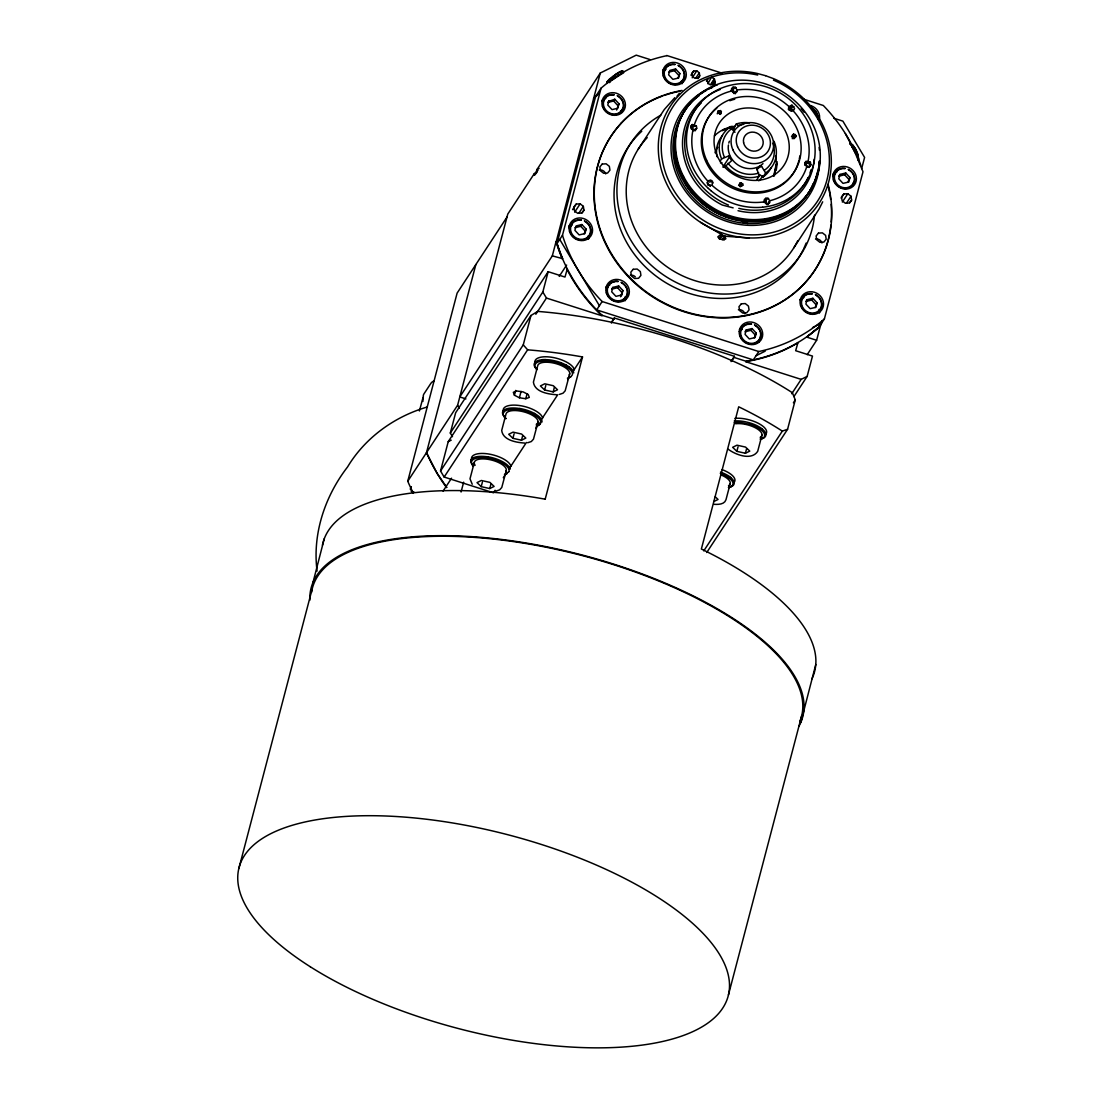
<?xml version="1.0" encoding="UTF-8"?>
<svg xmlns="http://www.w3.org/2000/svg" width="1103" height="1103" viewBox="0 0 1103 1103"><rect width="100%" height="100%" fill="white"/><g stroke="black" fill="none" stroke-linecap="round" stroke-linejoin="round"><path stroke-width="1.5" d="M422.904 401.451L423.014 397.48L419.416 410.992M534.404 173.474L534.279 175.129L536.761 172.426L534.404 173.474L507.766 214.092L457.621 405.215L407.752 481.239A175.322 159.687 33.2 0 0 412.687 491.828M607.146 82.642A9.582 1.503 -34.8 0 1 606.884 82.546L606.857 82.284M737.107 91.659L735.287 92.886L731.22 91.135L731.634 88.461L733.109 87.165L736.073 87.592M774.361 175.846L777.146 161.714M413.156 493.344L410.44 489.153L410.964 486.795M773.603 175.997L776.291 164.761M769.922 202.552L767.991 203.972L763.827 201.918L764.448 199.34L765.923 198.223L768.584 198.54M313.018 582.398L324.227 538.829M800.861 722.272L815.779 664.489M474.276 462.515L470.002 478.812L472.222 484.231M616.632 110.024L618.962 103.779L614.771 99.242L608.346 101.559M612.827 287.414L611.682 291.785L615.943 296.349L621.692 294.997L622.878 290.503L618.686 285.98L612.827 287.414L611.682 289.165L617.542 287.731L618.686 285.98M238.827 868.612L312.135 589.167M407.752 481.239L457.111 293.122L506.966 217.098M446.798 487.429L437.202 473.518L426.489 452.671L475.848 264.555M452.492 436.691L450.314 433.052L455.649 412.743L548.163 271.683L564.984 277.06L567.3 268.884M495.068 490.256L493.413 492.765L444.151 477.047L440.538 470.995L448.232 441.641L530.957 315.513L537.699 311.404A254.104 100.511 14.7 0 1 792.395 392.737L795.277 399.906L787.583 429.26L706.733 552.52M461.068 492.007L463.646 482.176M481.211 486.644L477.006 482.604L481.349 480.481L489.911 482.383L494.116 486.423L489.773 488.56L481.211 486.644L482.397 482.135M440.538 470.995L523.263 344.867L530.957 315.513M489.773 488.56L490.945 484.038M514.425 395.219L513.322 392.31L516.838 391L523.222 391.937L528.199 394.502L529.302 397.411L525.773 398.721L519.403 397.783L514.425 395.219L515.68 390.421M450.314 433.052L542.828 292.005L548.163 271.683M465.907 398.886L459.786 396.942L552.313 255.882L556.022 241.75M649.75 59.465L636.224 55.15L600.28 73.032L556.312 241.309M601.08 88.13L595.606 96.485L557.001 243.611L562.475 235.256L601.08 88.13L607.684 82.642L623.691 72.715M519.403 397.783L521.071 391.386M512.909 438.318L508.704 434.279L513.06 432.142L521.622 434.058L525.828 438.098L521.471 440.221L512.909 438.318L514.095 433.796M506.332 470.402L501.768 487.498L499.618 489.87L495.964 491.083M525.773 398.721L527.041 393.923M608.911 100.676L607.767 105.047L612.027 109.624L617.777 108.273L618.962 103.779M521.471 440.221L522.657 435.713M584.149 233.822L586.093 229.066L581.901 224.529L576.056 225.963L574.897 230.334L579.158 234.911L584.921 233.56L586.093 229.066M544.62 389.979L540.415 385.94L544.758 383.803L553.32 385.719L557.525 389.759L553.168 391.882L544.62 389.979L545.806 385.457M538.03 422.077L533.48 439.159L531.329 441.531L527.675 442.744M553.168 391.882L554.354 387.374M569.741 373.738L565.177 390.82L563.026 393.206L559.373 394.419M545.199 499.149L582.522 356.931A254.104 100.511 14.7 0 0 527.661 349.844M611.407 323.082L614.316 317.967L734.46 356.324L731.592 361.384M620.548 296.762L622.878 290.503M677.862 78.258L679.806 73.501L675.615 68.979L669.755 70.413L668.611 74.77L672.871 79.347L678.621 77.996L679.806 73.501M746.193 329.99L745.049 334.361L749.295 338.938L755.059 337.573L756.231 333.078L752.053 328.556L746.193 329.99L745.035 331.755L750.895 330.307L752.053 328.556M754.3 337.835L756.231 333.078M736.845 451.348L732.64 447.308L736.997 445.185L745.559 447.087L749.764 451.127L745.407 453.264L736.845 451.348L738.031 446.839M730.255 483.445L726.008 499.645C724.519 504.609 718.067 504.554 713.889 504.305M745.407 453.264L746.593 448.742M761.966 435.106L757.706 451.32C751.501 460.875 735.715 454.808 728.297 449.307M807.038 299.713L805.893 304.083L810.14 308.661L815.903 307.31L817.075 302.815L812.897 298.279L807.038 299.713L805.879 301.477L811.739 300.044L812.897 298.279M839.907 174.426L838.763 178.796L843.009 183.374L848.772 182.023L849.944 177.528L845.767 172.992L839.907 174.426L838.749 176.19L844.608 174.757L845.767 172.992M797.979 342.523L795.663 350.713L812.484 356.076L807.148 376.399L793.939 396.542M848.207 181.526L849.944 177.528M815.145 307.572L817.075 302.815M746.51 361.15A161.355 146.892 33.2 0 0 818.909 327.233L819.722 324.172M816.62 340.276L820.342 326.143L806.72 337.104L816.62 340.276L807.189 354.67M861.677 168.552L864.6 157.426L842.871 121.123L833.854 118.255M821.9 320.808L820.618 325.702L806.72 337.104M818.922 327.233L824.396 318.891L863.001 171.751L854.108 150.366L845.367 133.573A161.259 146.809 33.3 0 0 823.307 105.488L803.742 99.229M728.435 994.934L801.743 715.502M720.411 114.422L721.348 111.417L718.356 110.741L717.832 111.968L719.735 113.885L721.045 113.444L721.348 111.417M719.28 113.719L720.369 110.493M717.267 113.816L718.356 110.741M600.28 73.032L537.037 169.448L535.865 172.73L538.002 170.248M721.183 234.277L719.459 238.91L724.009 239.778L725.884 238.717L724.409 236.18L700.598 222.351M410.44 489.153L411.364 486.699M724.009 239.778L725.471 236.676M767.881 204.786L769.77 200.76A60.279 54.888 33.2 0 0 806.679 166.939L809.299 166.47L810.857 164.692L810.402 162.251L808.141 161.3L804.845 162.775L805.176 164.995M508.897 471.629L504.94 474.58M822.7 201.821L819.129 208.963L793.746 247.927M735.218 93.824L737.149 89.977L735.163 87.137L731.22 91.135M792.147 137.075L793.677 134.125L795.994 135.531L795.36 137.365L793.085 137.227L792.561 134.883L793.677 134.125L791.499 136.579M707.905 83.731L711.407 77.196A86.337 78.603 33.3 0 1 757.706 75.059M706.485 81.139L708.016 78.437L711.407 77.196L714.386 78.851L715.295 81.98L713.572 84.6L710.277 84.821L708.043 83.263L707.161 80.781L708.016 78.437A86.337 78.603 33.3 0 0 681.875 201.587A86.337 78.603 33.3 0 0 814.8 205.048A86.337 78.603 33.3 0 0 773.451 80.133M738.583 185.538L740.085 182.988L742.636 183.801L742.843 185.166L740.596 186.297L739.451 185.387L740.085 182.988M607.064 81.787L608.263 80.326M694.959 130.967L696.71 128.238L696.393 126.018L692.27 124.542L690.712 126.321L691.167 128.761L693.084 126.555L696.393 126.018M792.271 138.716L795.098 134.387M607.767 102.441L613.626 101.007L614.771 99.242M572.567 209.639L576.221 204.069L580.15 203.821L583.363 206.358L583.956 210.177L582.136 212.962M574.677 212.176L580.15 203.821M578.799 213.306L583.363 206.358M668.611 72.164L674.471 70.73L675.615 68.979M574.897 227.728L580.757 226.294L581.901 224.529M562.502 258.612L552.313 255.882M690.933 75.197L693.677 71.019L696.765 70.826L699.288 72.812L699.757 75.817L697.923 78.603M559.207 276.384L566.639 265.065M535.837 314.245L546.454 298.058L542.828 292.005M692.201 77.789L696.765 70.826M695.635 78.382L699.288 72.812M444.151 477.047L527.62 349.789L523.263 344.867M443.061 491.125L451.554 478.192M714.386 78.851L710.897 84.09L714.827 83.235M562.475 235.256A161.355 146.906 33.3 0 0 602.141 301.519L596.668 309.888L753.294 359.895L758.767 351.54A161.355 146.906 33.3 0 0 824.396 318.891M621.113 295.88L621.692 294.997M503.313 477.682L505.794 473.904M509.09 468.872L526.421 442.455M535.658 428.364L539.284 422.835M541.104 420.064L557.773 394.667M567.673 379.57L569.313 377.047M572.622 372.014L582.522 356.931M749.599 122.833A29.354 26.72 33.2 0 0 736.335 123.977L733.619 128.127L734.129 130.292M611.738 321.897L614.316 317.967M720.259 160.969L721.61 158.901A29.354 26.72 33.2 0 1 729.938 127.162L734.998 132.263M722.837 167.118L729.869 156.405L728.793 155.895L721.61 158.901M724.12 167.422L731.661 160.693L728.793 155.895M788.314 109.431L792.244 105.364L794.587 108.549L793.319 110.962A60.224 54.847 33.2 0 1 808.085 161.272L804.666 164.967M757.03 169.834L758.754 167.215M756.548 180.272L759.981 174.784L762.931 177.1A29.354 26.72 33.2 0 0 771.176 167.546M762.931 177.1L765.634 172.964A29.354 26.72 33.2 0 0 773.975 141.225M809.023 167.463L810.857 164.692L807.217 162.996L810.402 162.251M731.027 361.563L734.46 356.324M841.134 198.14L843.878 193.963L847.807 193.714L851.006 196.237L851.613 200.07L849.779 202.855M842.334 202.07L847.807 193.714M846.442 203.2L851.006 196.237M791.733 393.743L801.164 379.377L807.148 376.399M793.402 402.774L795.277 399.906M703.769 550.88L782.33 431.108L787.583 429.26M638.072 149.415L664.254 109.597L674.843 97.643M775.712 165.629L777.091 163.575M715.295 81.98L713.531 84.531L712.635 81.457M722.203 239.806L724.919 235.918M534.831 174.853L536.609 172.495M695.359 129.933L696.71 128.238L692.849 130.595A60.224 54.847 33.2 0 0 694.09 156.943A60.279 54.888 33.2 0 0 707.685 180.961L707.919 184.794L710.304 185.8M739.424 185.483L741.492 182.891M806.196 161.079L804.845 162.775L806.665 166.939M793.884 138.123L795.994 135.531M576.221 204.069L573.863 206.95L574.456 210.783L577.669 213.306L581.598 213.058L583.956 210.177M693.677 71.019L691.829 73.281L692.298 76.286L694.807 78.272L697.896 78.079L699.757 75.817M676.994 96.223L679.351 93.341M843.878 193.963L841.52 196.844L842.113 200.663L845.325 203.2L849.255 202.952L851.613 200.07M793.898 138.813L796.008 136.441M609.518 82.642L610.676 81.457M539.987 424.324L536.651 426.254M810.857 164.692L808.085 167.325A3.171 2.895 33.3 0 0 805.852 165.078M609.008 79.581L609.904 78.768A9.665 1.53 -36.1 0 1 612.013 77.045L612.799 76.397M740.099 186.021L742.636 183.801M595.606 96.485L598.86 93.686M612.055 80.188L618.631 75.183M722.961 235.959L719.459 238.91L717.805 236.869L719.804 235.215L722.134 235.339M834.571 174.398L833.909 174.95A10.837 9.858 33.6 0 0 832.751 176.232M739.589 331.121A10.823 9.844 33.6 0 1 740.196 330.514L741.574 329.466M732.034 128.458L730.517 129.602A26.665 24.266 33.2 0 0 723.651 139.268L722.589 143.28A26.72 24.335 33.1 0 0 724.45 157.384M567.411 378.164L570.651 376.881L572.305 374.951A19.33 7.638 14.7 0 0 562.475 364.735A19.316 7.68 14.4 0 0 554.133 361.991M616.205 73.984L617.225 73.336M740.237 186.848L742.843 185.166M763.827 201.918L767.881 198.223L769.77 200.76L767.991 203.972L765.482 203.421M765.634 172.964L761.58 166.36L756.823 168.731L759.25 176.135M742.057 329.48L741.285 329.907A10.809 9.886 31.3 0 0 739.3 331.562M537.037 169.448L539.119 168.332M619.514 72.026L620.672 71.488M448.232 441.641L451.224 440.152M756.038 355.717L765.192 351.154M812.497 327.619L821.652 323.069M713.696 501.603L718.053 499.466L715.254 496.777M707.657 180.92L710.801 180.01L713.158 182.974M427.302 407.007C394.612 416.465 365.176 437.615 347.555 466.955C324.889 496.281 312.259 534.004 317.085 571.078M732.985 92.473L735.287 92.886L737.149 89.977A60.279 54.888 33.2 0 1 788.852 106.453L792.244 105.364L791.251 105.212M709.436 182.092L712.469 181.154L712.124 185.401L707.919 184.794L706.982 182.464M722.879 129.823L734.088 126.431M621.389 71.212L622.547 71.295M790.92 110.314L790.865 107.446L793.967 106.605M613.985 281.803L614.964 281.61A10.285 9.375 33.3 0 1 617.901 281.61M714.896 82.229L711.766 82.766L714.868 82.711M720.424 162.844L721.941 162.637M556.298 394.709C548.108 394.157 534.679 392.02 533.411 382.148L537.685 365.838A16.517 6.535 14.7 0 1 556.408 363.756A16.517 6.535 14.7 0 1 569.176 374.979M524.601 443.048C516.411 442.496 502.968 440.359 501.7 430.473L505.974 414.176A16.517 6.535 14.7 0 1 526.31 412.591A16.517 6.535 14.7 0 1 536.265 424.338M724.409 236.18L749.378 237.931M613.971 94.872L609.118 95.382A10.285 9.348 33.4 0 0 605.561 109.762A10.285 9.348 33.4 0 0 621.279 111.003A10.285 9.348 33.4 0 0 617.542 96.044M751.253 324.185L747.351 324.392A10.285 9.375 33.3 0 0 740.913 335.202A10.285 9.375 33.3 0 0 752.012 343.378A10.285 9.362 33.6 0 0 760.394 336.842M581.446 219.938L575.614 220.503A10.796 9.83 33.3 0 0 572.429 235.821A10.796 9.83 33.3 0 0 588.947 236.483A10.796 9.83 33.3 0 0 584.356 220.862M812.428 293.688L810.926 293.522A10.796 9.83 33.3 0 0 801.812 307.006A10.796 9.83 33.3 0 0 818.964 311.267A10.796 9.83 33.3 0 0 815.338 294.625M411.254 491.552L414.025 492.035M519.651 408.455L522.519 409.02A20.35 8.052 15.1 0 1 534.514 413.473M487.94 456.794L490.821 457.345A20.35 8.052 15.1 0 1 510.206 469.133M742.995 222.599L747.986 223.509M850.537 143.859L850.827 143.928A10.217 3.516 69.1 0 1 852.123 144.672M759.609 165.905L761.58 166.36M733.15 207.874L722.341 205.048A67.738 61.671 33.4 0 1 682.509 144.645A67.738 61.671 33.4 0 1 720.328 89.44M750.674 424.6L740.72 422.477A19.316 7.735 14.8 0 0 734.24 422.366M666.708 55.481L722.175 73.184M602.155 301.533L758.767 351.54M602.155 315.306L614.026 319.098M734.171 357.455L746.028 361.246M546.454 298.058L601.866 315.748A161.341 146.92 33.2 0 1 566.983 269.325M745.738 361.687L801.164 379.377M561.275 362.804L559.91 362.308A20.337 7.942 14.7 0 0 554.23 360.709L551.348 360.116A20.35 7.983 14.4 0 0 545.778 359.675M791.499 111.155L789.348 110.148L788.411 108.039M621.127 282.299L623.719 283.967A10.796 9.83 33.2 0 1 624.767 298.968A10.796 9.83 33.2 0 1 609.214 297.258A10.796 9.83 33.2 0 1 611.117 282.589L612.399 281.954A10.782 9.817 33.3 0 1 618.231 281.375M848.207 169.324L850.799 170.993A10.796 9.844 33.2 0 1 854.48 181.623A10.796 9.844 33.2 0 1 846.222 188.448L844.719 188.489A10.796 9.844 33.2 0 1 833.744 177.211A10.796 9.844 33.2 0 1 845.312 168.401M584.645 221.289L587.127 223.027A10.299 9.348 33.4 0 1 588.064 236.676L587.347 237.324A10.354 9.431 33.8 0 1 584.797 238.786A10.299 9.348 33.4 0 1 570.513 229.203A10.285 9.362 33.6 0 1 578.179 220.173M534.541 413.446L537.616 415.39A20.35 8.052 15.1 0 1 541.987 422.022M506.001 418.382L503.933 416.341M708.416 188.475L710.897 190.667M852.123 144.7L852.826 145.375M536.927 369.367L535.644 368.002M473.518 466.031L472.236 464.666M736.321 123.991L737.852 125.577L739.713 125.025A26.72 24.335 33.1 0 1 743.656 124.349M844.608 174.757L848.8 179.279M674.471 70.73L678.648 75.266M811.739 300.044L815.93 304.566M613.626 101.007L617.804 105.53M750.895 330.307L755.086 334.843M580.757 226.294L584.935 230.817M617.542 287.731L621.72 292.267M790.865 107.446L793.319 110.962L789.348 110.148L788.866 106.495M852.123 147.03L855.128 152.821M849.765 143.1L853.157 148.574M559.745 239.434L599.412 305.71M855.294 148.422L856.08 149.911A9.693 3.281 69.2 0 1 856.852 151.98A9.706 3.102 69.3 0 1 857.141 152.834M457.621 405.215L459.151 408.193M690.712 126.321L692.849 130.595M856.204 150.904L855.266 148.946A10.175 3.571 69.5 0 0 852.812 145.306A9.693 3.254 68.4 0 1 853.956 146.63M692.27 124.542L693.153 130.843M733.109 87.165L733.867 93.521M765.661 433.148L765.937 434.403A20.254 8.011 15.1 0 1 765.785 435.575A20.323 8.066 15 0 1 763.717 438.001M733.964 481.473L734.24 482.742A20.268 8.011 15.1 0 1 734.088 483.914A20.337 8.066 15 0 1 732.006 486.34M765.923 198.223L766.585 204.606M858.148 156.006L858.244 156.447A9.679 3.212 69.8 0 1 858.424 158.087M311.515 592.421A252.835 100.028 14.7 0 1 583.914 556.009A252.835 100.028 14.7 0 1 799.703 721.803M309.874 600.184A254.104 100.538 14.7 0 1 579.985 554.451A254.104 100.538 14.7 0 1 798.848 726.394M423.345 396.997A25.41 10.051 14.7 0 1 423.952 393.909L430.873 383.361A25.41 10.051 14.7 0 1 433.824 381.018M570.596 376.923A20.35 7.983 14.4 0 1 568.872 377.502M535.548 368.002A20.35 7.983 14.4 0 1 542.097 359.771M540.015 361.384A19.33 7.638 14.7 0 0 535.493 367.685A19.316 7.68 14.4 0 0 536.871 369.698M545.806 360.902A19.33 7.638 14.7 0 1 554.189 362.018M542.083 359.675A20.405 7.983 14.5 0 1 545.806 359.564M540.084 361.467A19.358 7.583 14.5 0 1 545.861 360.998M561.206 362.818A20.337 7.942 14.7 0 1 566.17 365.093M569.231 366.996A20.337 7.942 14.7 0 1 573.725 372.911M566.253 365.107A20.309 7.942 14.9 0 1 569.313 367.051M535.286 363.618A20.323 8.135 14.7 0 1 551.79 357.275A20.323 8.135 14.7 0 1 574.332 369.712M538.884 425.248A20.35 7.983 14.4 0 1 536.182 426.061M503.161 410.881A20.35 7.983 14.4 0 1 519.596 408.537M540.346 423.828A19.316 7.638 14.7 0 0 532.004 413.666L530.75 413.087A19.316 7.68 14.4 0 0 526.738 411.502M508.304 409.751A19.316 7.638 14.7 0 0 503.781 416.038A19.316 7.68 14.4 0 0 505.863 418.726M526.779 411.571A19.316 7.638 14.7 0 0 514.081 409.268A19.358 7.583 14.5 0 0 508.373 409.792M504.03 416.341A20.35 8.052 15.1 0 1 503.147 410.826M503.575 411.957A20.337 8.135 14.7 0 1 520.078 405.614A20.337 8.135 14.7 0 1 542.648 418.037M507.187 473.587A20.35 7.983 14.4 0 1 504.471 474.4M471.105 459.744A20.35 7.983 14.4 0 1 487.884 456.876M482.397 457.607A19.302 7.638 14.7 0 1 489.332 458.407A19.261 7.624 14.7 0 1 495.026 459.882A19.316 7.68 14.4 0 1 499.107 461.357A19.302 7.638 14.7 0 1 508.897 471.615M482.48 457.69A19.302 7.556 14.5 0 0 471.546 461.854A19.261 7.624 14.7 0 0 472.098 464.363A19.316 7.68 14.4 0 0 473.463 466.376M472.332 464.68A20.35 8.052 15.1 0 1 471.133 459.689M471.56 459.303A20.337 8.135 14.7 0 1 491.648 454.574A20.323 8.135 14.7 0 1 510.937 466.39M475.103 465.314A16.517 6.535 14.7 0 1 489.829 459.648A16.517 6.535 14.7 0 1 505.767 471.657M734.253 420.974A20.323 8.066 15 0 1 747.958 422.394A20.295 8.135 14.6 0 1 753.528 424.159A20.268 8.107 14.6 0 1 757.32 425.868L759.581 427.123A20.378 8.135 14.5 0 1 762.421 429.108M762.297 429.081A20.323 8.066 15 0 1 765.592 433.121M762.918 438.291A19.316 7.735 14.8 0 1 760.656 439.339M763.552 437.932A20.337 7.955 14.5 0 1 760.091 439.077M762.821 438.249A19.289 7.611 14.4 0 0 764.531 436.333A19.316 7.735 14.8 0 0 763.786 432.61A19.261 7.569 15 0 0 761.952 430.57A19.302 7.569 14.9 0 0 750.647 424.641M734.888 418.368A20.323 8.052 14.5 0 1 742.87 418.575A20.323 8.038 14.7 0 1 762.587 425.965A20.323 8.038 14.7 0 1 764.531 435.147M735.632 423.759A16.517 6.535 14.7 0 1 755.996 428.129A16.517 6.535 14.7 0 1 760.201 437.381M731.84 486.271A20.337 7.955 14.5 0 1 728.38 487.416M721.762 472.567A20.337 7.955 14.5 0 1 725.595 474.235L727.87 475.448A20.392 8.148 14.5 0 1 730.71 477.434M731.179 486.602A19.33 7.652 14.7 0 1 728.89 487.636M720.507 472.043A20.337 8.066 15 0 1 721.872 472.553M730.586 477.406A20.337 8.066 15 0 1 733.895 481.459M731.124 486.575A19.275 7.597 14.4 0 0 732.819 484.672A19.33 7.652 14.7 0 0 732.075 480.949A19.302 7.569 14.9 0 0 720.3 473.463M722.093 469.63A20.323 8.052 14.5 0 1 734.35 482.08M721.624 475.159A16.517 6.535 14.7 0 1 728.49 485.72M322.434 545.185A254.104 100.483 14.7 0 1 545.213 499.176M811.946 678.841A254.104 100.483 14.7 0 0 701.37 549.018L738.707 406.8A254.09 100.497 14.7 0 1 782.33 431.108M446.563 487.581A175.322 159.563 33.3 0 1 426.53 452.671M708.071 184.173A3.171 2.895 33.3 0 1 710.304 186.421M798.834 160.845A50.821 46.271 33.3 0 1 725.871 184.504A50.821 46.271 33.3 0 1 716.757 108.191M729.841 100.718A50.821 46.271 33.3 0 1 734.763 99.229M799.827 155.937A50.821 46.271 33.3 0 1 799.234 159.232M763.979 201.89A60.279 54.888 33.2 0 1 712.221 185.497M694.201 125.259A60.279 54.888 33.2 0 1 730.875 91.204A3.171 2.895 33.3 0 1 733.84 92.169M763.538 202.304A3.171 2.895 33.3 0 1 766.544 203.255M714.413 135.903A36.275 33.021 33.2 0 1 734.805 126.542M775.492 156.033A36.275 33.021 33.2 0 1 773.81 175.708M729.221 126.928A36.868 33.559 33.3 0 1 732.378 126.293M776.898 163.878A36.868 33.559 33.3 0 1 776.264 169.862M722.3 130.692A36.84 33.545 33.3 0 1 726.739 129.051M731.413 128.017A36.84 33.545 33.3 0 1 734.626 127.686M775.712 165.795A36.84 33.545 33.3 0 1 775.037 171.778M762.766 175.818A26.679 24.294 33.3 0 1 758.781 180.837M715.02 152.724A26.679 24.294 33.3 0 1 717.736 147.25M708.429 188.461A66.07 60.127 33.3 0 1 703.094 100.111A66.07 60.127 33.3 0 1 794.767 104.096A66.07 60.127 33.3 0 1 797 192.308A66.028 60.127 33.4 0 1 789.583 197.988M789.624 197.961A66.07 60.127 33.3 0 1 762.711 207.171M762.518 207.212A66.028 60.127 33.4 0 1 710.828 190.585M691.719 128.637A3.171 2.895 33.3 0 1 693.125 129.492M789.5 109.542A3.171 2.895 33.3 0 1 790.906 110.397M808.085 177.555A66.07 60.141 33.4 0 1 738.803 208.37M728.49 205.075A66.07 60.141 33.4 0 1 701.384 102.744M811.022 169.779A66.07 60.141 33.4 0 1 809.988 172.95M817.709 172.923A74.425 67.752 33.1 0 1 796.669 205.682M676.787 128.499A74.425 67.752 33.1 0 1 705.727 90.267M712.083 86.985A74.425 67.752 33.1 0 0 706.968 89.55A76.272 69.448 33.1 0 0 671.451 140.233A76.328 69.572 32.9 0 0 672.265 160.941A76.231 69.406 33.3 0 0 751.763 225.398A76.231 69.406 33.3 0 0 819.543 160.762M713.393 86.406A74.425 67.752 33.1 0 1 717.433 84.848M801.123 108.618A74.425 67.752 33.1 0 1 804.018 112.148M819.102 147.361A74.425 67.752 33.1 0 1 819.446 150.242M819.557 161.741A74.425 67.752 33.1 0 1 819.088 165.988M818.881 167.394A74.425 67.752 33.1 0 1 818.04 171.558M760.656 220.214A74.328 67.628 33.8 0 1 677.09 128.348M760.643 220.131A74.328 67.628 33.1 0 0 784.757 213.32A74.135 67.462 32.9 0 0 796.656 205.682M814.221 159.315A67.738 61.671 33.4 0 1 738.017 210.714M562.627 258.571A161.7 147.099 33.4 0 1 556.422 241.281M602.376 315.513A161.355 146.892 33.2 0 1 557.07 243.873M593.979 97.974A161.355 146.892 33.2 0 1 597.578 94.789M593.552 98.525A161.341 146.92 33.2 0 1 597.137 95.341M797.676 342.95A161.3 146.809 33.1 0 1 745.725 361.632M562.309 259.012A161.741 147.195 33.3 0 1 556.105 241.722M622.464 71.805A9.665 1.53 -36.1 0 1 622.216 72.233M606.788 82.339A9.72 1.53 -36.2 0 1 606.884 81.912M608.594 80.133A9.706 1.351 -37.2 0 1 609.339 79.416M612.965 76.438A9.624 1.337 -36.1 0 1 615.074 74.907M615.102 74.756A9.637 1.627 -36.2 0 1 616.191 74.039M616.963 73.68A9.624 1.255 -35.2 0 1 618.204 72.936M618.962 72.081A9.624 1.723 -37 0 1 619.941 71.598M620.396 71.736A9.72 1.517 -35.8 0 1 621.141 71.419M622.368 71.433A9.679 1.503 -37.3 0 1 621.995 72.109M607.022 83.483A10.161 1.586 -36.7 0 1 607.119 82.408M622.892 72.315A10.148 1.586 -36.3 0 0 623.236 71.35A10.161 1.613 -37.1 0 0 621.017 71.557M619.927 72.15A10.217 1.696 -36.6 0 1 620.879 71.681M606.981 82.201A10.161 1.751 -35.5 0 1 609.711 79.264M615.681 74.714A10.161 1.751 -35.5 0 1 619.459 72.453M610.524 78.961A10.134 1.42 -36.3 0 1 615.184 75.362M850.896 144.093A9.651 3.323 70.5 0 1 851.64 144.203L851.888 144.438A9.734 3.392 69.8 0 1 852.784 145.1M854.398 147.347A9.734 3.185 68.6 0 1 855.225 148.698M857.707 154.53A9.693 3.281 69.2 0 1 858.024 155.813M858.437 158.804A9.693 3.281 69.2 0 1 858.437 159.811M857.541 153.262A9.569 3.516 69 0 1 857.955 154.682M858.506 158.17A9.651 3.516 68.2 0 1 858.548 158.929M849.765 143.955A10.148 3.502 69.8 0 1 850.523 143.817M858.231 159.315A10.148 3.502 69.8 0 1 858.203 160.321M856.273 150.835A10.175 3.626 68.6 0 1 858.451 159.659M754.783 325.316A10.285 9.375 33.3 0 1 760.394 336.842M754.507 324.889A10.796 9.83 33.3 0 1 757.761 341.861A10.796 9.83 33.3 0 1 740.582 336.332A10.796 9.83 33.3 0 1 751.626 323.965M740.196 330.514A10.796 9.83 33.3 0 1 741.878 329.287M812.084 293.908A10.299 9.375 33.3 0 0 802.019 299.575L801.771 300.361A10.299 9.375 33.3 0 0 807.382 311.901A10.299 9.375 33.3 0 0 818.343 311.074A10.272 9.348 33.6 0 0 821.239 306.579A10.354 9.431 33.2 0 0 821.514 303.945A10.299 9.375 33.3 0 0 815.655 295.053M811.725 108.315A10.299 9.362 33.3 0 1 817.53 116.256M811.422 107.873A10.809 9.844 33.3 0 1 817.943 118.779M844.939 168.621A10.285 9.375 33.3 0 0 834.461 175.942A10.285 9.375 33.3 0 0 841.989 187.331A10.285 9.375 33.3 0 0 853.846 182.092L854.108 181.292A10.285 9.375 33.3 0 0 848.497 169.752M621.444 282.74A10.285 9.375 33.3 0 1 626.766 295.108A10.285 9.375 33.3 0 1 614.881 300.306A10.285 9.375 33.3 0 1 607.408 288.876L608.167 286.435A10.285 9.375 33.3 0 1 613.971 281.817M578.179 220.173A10.299 9.348 33.4 0 1 581.102 220.173M588.064 236.359A10.796 9.83 33.2 0 1 587.527 238.358M568.9 227.769A10.809 9.844 33.6 0 1 569.451 227.094M570.058 226.473A10.809 9.844 33.6 0 1 570.734 225.922M571.451 225.439A10.809 9.844 33.6 0 1 572.209 225.012M617.225 95.575A10.796 9.83 33.3 0 1 620.506 112.534A10.796 9.83 33.3 0 1 603.327 107.06A10.796 9.83 33.3 0 1 614.316 94.637M620.92 111.072A10.796 9.83 33.2 0 1 620.396 113.071M674.815 64.594A10.285 9.375 33.3 0 0 664.296 74.673A10.285 9.375 33.3 0 0 677.545 83.511A10.285 9.375 32.7 0 0 683.364 78.878A10.285 9.375 33.3 0 0 678.373 65.725M678.069 65.298A10.796 9.83 33.3 0 1 681.351 82.256A10.796 9.83 33.3 0 1 664.171 76.783A10.796 9.83 33.3 0 1 675.146 64.374M665.454 69.71A10.796 9.83 33.3 0 0 663.772 70.937A10.823 9.844 33.6 0 1 664.433 70.371M681.764 80.795A10.796 9.83 33.3 0 1 681.13 83.083M662.613 72.205A10.823 9.844 33.6 0 1 663.151 71.543M665.15 69.875A10.823 9.844 33.6 0 1 665.922 69.448M819.115 309.405A10.809 9.844 33.9 0 1 819.019 310.274M801.702 299.685A10.823 9.858 33.5 0 1 802.419 299.189M833.013 175.997A10.823 9.858 33.6 0 1 834.282 174.839M624.891 297.093A10.837 9.858 35.3 0 1 623.995 300.499M607.505 287.387A10.796 9.83 33.5 0 1 608.208 286.89M624.519 298.375A10.782 9.817 33.6 0 1 623.912 300.526M588.051 236.525A10.74 9.789 31.9 0 1 587.596 238.22A10.74 9.789 34.7 0 1 587.403 238.648A10.768 9.817 31.9 0 0 587.83 236.483M569.755 226.915A10.809 9.803 35.5 0 1 571.133 225.867M603.313 101.104A10.782 9.83 31.4 0 1 604.03 100.621M620.713 110.645A10.782 9.83 31.4 0 1 620.438 112.451M681.516 80.919A10.796 9.83 33.6 0 1 681.158 82.67M663.482 71.378A10.809 9.858 31.4 0 1 664.861 70.344M813.173 183.608A74.328 67.669 33.3 0 1 711.463 212.465A74.328 67.669 33.3 0 1 686.328 108.701M607.753 82.725A161.314 146.754 32.6 0 1 666.777 55.688M845.353 133.56A161.355 146.906 33.3 0 1 860.767 165.133M739.479 329.659A12.064 10.989 33.2 0 1 741.409 328.418M759.222 340.207A12.064 10.989 33.2 0 1 758.905 342.22M799.854 299.782A12.064 10.989 33.3 0 1 803.908 297.479M819.984 310.812A12.064 10.989 33.3 0 1 819.391 313.045M810.691 105.571A12.064 10.989 33.3 0 1 819.295 119.937M832.724 174.495A12.064 10.989 33.3 0 1 836.777 172.206M852.936 183.167A12.064 10.989 33.3 0 1 852.853 185.525M605.657 287.469A12.078 10.989 33.3 0 1 609.697 285.181M625.773 298.499A12.078 10.989 33.3 0 1 625.194 300.747M568.872 226.032A12.064 10.989 33.3 0 1 570.747 224.667M589.002 237.062A12.064 10.989 33.3 0 1 588.409 239.296M662.586 70.468A12.064 10.989 33.3 0 1 664.461 69.103M682.702 81.498A12.064 10.989 33.3 0 1 682.123 83.731M601.742 100.745A12.064 10.989 33.3 0 1 605.781 98.443M621.94 109.418A12.064 10.989 33.3 0 1 621.858 111.761M828.105 184.366A121.95 111.031 33.3 0 1 742.967 315.872A121.95 111.031 33.3 0 1 598.226 222.806A121.95 111.031 33.3 0 1 682.026 90.446M803.232 249.678A101.641 92.542 33.3 0 1 657.471 277.143A101.641 92.542 33.3 0 1 641.767 131.229M806.114 243.101A101.641 92.542 33.3 0 1 803.853 248.382M814.524 215.154A101.641 92.542 33.3 0 1 665.495 276.288A101.641 92.542 33.3 0 1 660.835 115.167M797.648 240.909A92.114 83.869 33.3 0 1 668.128 267.602A92.114 83.869 33.3 0 1 647.227 137.599M662.779 95.947A121.909 110.989 33.2 0 0 631.578 113.54A121.578 110.714 33.6 0 0 621.168 123.274M664.24 95.423A121.909 110.989 33.2 0 1 680.303 91.163M829.718 232.926A121.95 111.045 33.2 0 1 662.889 302.856A121.95 111.045 33.2 0 1 621.292 123.191M827.829 184.808A121.95 111.045 33.2 0 1 828.615 188.02M828.973 189.633A121.95 111.045 33.2 0 1 829.621 192.887M829.911 194.5A121.95 111.045 33.2 0 1 830.642 199.395M831.152 204.276A121.95 111.045 33.2 0 1 831.166 221.993M830.876 225.164A121.95 111.045 33.2 0 1 829.994 231.382M599.274 170A5.336 4.853 33.3 0 1 605.712 173.929M630.268 275.226A5.336 4.853 33.3 0 1 635.314 276.839M738.39 309.75A5.336 4.853 33.3 0 1 744.828 313.693M815.531 239.048A5.336 4.853 33.3 0 1 821.969 242.977M784.481 213.775A74.315 67.655 33.2 0 1 688.548 187.289A74.315 67.655 33.2 0 1 699.536 94.872M700.474 94.182A74.315 67.655 33.2 0 1 706.43 90.349M709.587 88.667A74.315 67.655 33.2 0 1 712.841 87.165M819.295 161.259A74.315 67.655 33.2 0 1 819.019 164.471M818.591 167.615A74.315 67.655 33.2 0 1 818.026 170.675M816.482 176.563A74.315 67.655 33.2 0 1 809.85 190.943A74.425 67.766 33.2 0 1 796.38 206.137A74.122 67.504 33.5 0 1 784.495 213.803M817.323 172.109A74.328 67.669 33.3 0 1 709.615 208.867A74.328 67.669 33.3 0 1 699.371 95.423M753.928 221.138A71.792 65.325 33.2 0 1 748.84 221.138M742.029 220.586A71.792 65.325 33.2 0 1 738.638 220.076M737.369 219.842A71.792 65.325 33.2 0 1 733.578 219.014M732.323 218.684A71.792 65.325 33.2 0 1 729.828 217.98M728.587 217.594A71.792 65.325 33.2 0 1 723.678 215.843M722.465 215.361A71.792 65.325 33.2 0 1 701.37 202.373M697.51 198.843A71.792 65.325 33.2 0 1 694.793 196.031M693.056 194.087A71.792 65.325 33.2 0 1 684.839 182.505M682.44 177.983A71.792 65.325 33.2 0 1 680.372 173.336M706.706 89.784A76.231 69.406 33.3 0 1 712.317 87.289M764.531 170.152A26.72 24.335 33.1 0 0 772.141 161.259L772.927 159.356A26.72 24.335 33.1 0 0 772.858 143.128M758.754 173.033A26.72 24.335 33.1 0 1 727.966 163.258M763 163.63A20.612 18.765 33.3 0 1 739.686 166.001A20.612 18.765 33.3 0 1 728.407 145.017M728.793 143.087A20.612 18.765 33.3 0 1 729.4 141.225M759.291 176.135A29.354 26.72 33.2 0 1 725.484 165.381M716.922 156.64A29.354 26.72 33.2 0 1 722.465 135.545M602.21 164.057L599.853 166.939L600.446 170.758L603.658 173.281L607.588 173.033L609.945 170.152L609.339 166.332L606.14 163.809L602.21 164.057M633.191 269.297L630.833 272.165L631.426 275.998L634.639 278.521L638.568 278.273L640.926 275.392L640.333 271.572L637.12 269.035L633.191 269.297M741.326 303.821L738.969 306.689L739.561 310.522L742.76 313.045L746.703 312.797L749.061 309.915L748.454 306.096L745.256 303.559L741.326 303.821M818.467 233.105L816.11 235.987L816.703 239.806L819.915 242.329L823.844 242.081L826.202 239.199L825.609 235.38L822.397 232.857L818.467 233.105M765.523 75.68L757.182 73.432A88.847 80.905 33.3 0 0 662.531 173.529A88.847 80.905 33.3 0 0 805.231 219.07A88.847 80.905 33.3 0 0 773.658 78.685L765.523 75.68M310.343 966.793A252.835 100.001 14.7 0 0 721.334 1010.114A252.835 100.001 14.7 0 0 419.223 818.426A252.835 100.001 14.7 0 0 310.343 966.793M706.623 160.225A50.821 46.298 33.3 0 0 791.968 175.074A50.821 46.298 33.3 0 0 756.341 97.257A50.821 46.298 33.3 0 0 706.623 160.225M717.433 156.364A38.619 35.172 33.3 0 0 782.289 167.656A38.619 35.172 33.3 0 0 755.21 108.535A38.619 35.172 33.3 0 0 717.433 156.364M683.515 176.315A74.328 67.669 33.2 0 0 808.761 192.542A74.328 67.669 33.2 0 0 751.46 80.781A74.328 67.669 33.2 0 0 683.515 176.315M739.658 335.505A12.064 10.989 33.3 0 0 759.429 341.82A12.064 10.989 33.3 0 0 753.763 322.572A12.064 10.989 33.3 0 0 739.658 335.505M800.502 305.228A12.064 10.989 33.3 0 0 820.274 311.542A12.064 10.989 33.3 0 0 814.607 292.309A12.064 10.989 33.3 0 0 800.502 305.228M833.372 179.941A12.064 10.989 33.3 0 0 853.143 186.255A12.064 10.989 33.3 0 0 847.476 167.022A12.064 10.989 33.3 0 0 833.372 179.941M606.305 292.929A12.064 10.989 33.3 0 0 626.077 299.244A12.064 10.989 33.3 0 0 620.41 279.997A12.064 10.989 33.3 0 0 606.305 292.929M569.52 231.478A12.064 10.989 33.3 0 0 589.292 237.793A12.064 10.989 33.3 0 0 583.625 218.559A12.064 10.989 33.3 0 0 569.52 231.478M663.234 75.928A12.064 10.989 33.3 0 0 683.005 82.242A12.064 10.989 33.3 0 0 677.339 62.995A12.064 10.989 33.3 0 0 663.234 75.928M602.39 106.191A12.064 10.989 33.3 0 0 622.161 112.506A12.064 10.989 33.3 0 0 616.494 93.272A12.064 10.989 33.3 0 0 602.39 106.191M743.601 142.673A10.161 9.251 33.3 0 0 759.829 149.332A10.161 9.251 33.3 0 0 756.52 132.911A10.161 9.251 33.3 0 0 743.601 142.673M737.549 146.685A17.551 15.993 33.2 0 0 766.93 152.697A17.551 15.993 33.2 0 0 755.486 125.535A17.551 15.993 33.2 0 0 737.549 146.685M732.847 149.705A21.853 19.895 33.3 0 0 769.48 156.654A21.853 19.895 33.3 0 0 754.7 123.012A21.853 19.895 33.3 0 0 732.847 149.705"/></g></svg>
